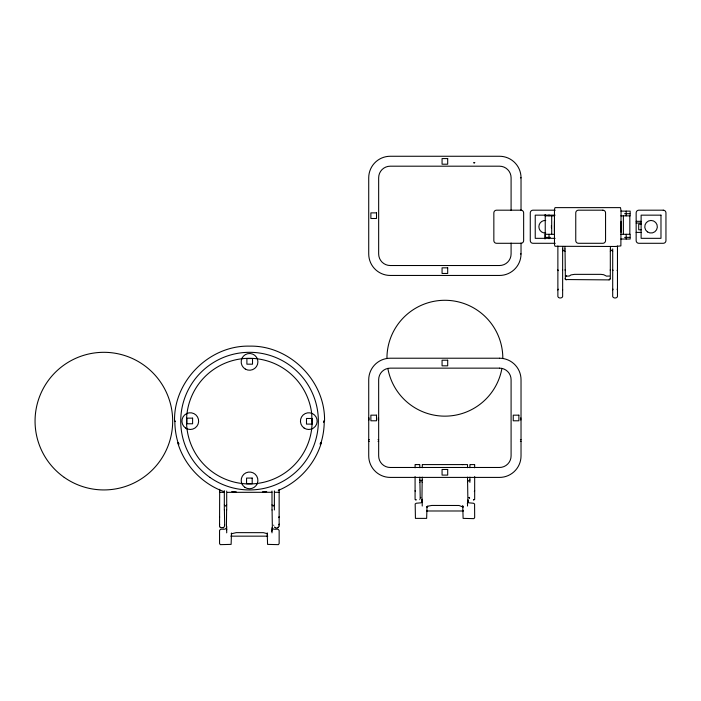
<?xml version="1.0" encoding="UTF-8"?>
<svg xmlns="http://www.w3.org/2000/svg" width="701" height="701" viewBox="0 0 701 701"><rect width="100%" height="100%" fill="white"/><g stroke="black" fill="none" stroke-linecap="round" stroke-linejoin="round"><path stroke-width="1.05" d="M554.43 226.029L554.43 221.314M554.43 226.958L554.491 209.196L555.026 207.627L620.49 207.627L621.06 210.878L620.876 245.902L615.18 246.48L555.026 246.279L554.491 244.71L554.43 226.011M621.086 232.399L621.086 223.049M226.423 527.266L226.607 509.934M421.949 499.804L422.142 482.376M610.405 248.899L610.431 246.778M231.47 536.431L231.505 535.766L230.918 536.16L267.773 536.16M420.582 497.465L420.512 497.973L420.731 497.403M426.997 511.02L427.137 510.398L426.856 510.889M562.728 248.899L562.763 246.77M320.12 444.136L320.234 443.409M426.997 507.27L427.759 506.192L431.763 505.447L459.024 505.491L462.905 506.928L462.31 506.341L462.756 507.27M174.549 421.126C173.541 381.055 209.468 345.129 249.538 346.136C289.618 345.129 325.544 381.055 324.537 421.126M231.47 533.943L231.514 533.224L231.277 533.812L236.237 532.637L263.488 532.672L267.37 533.741L267.125 533.356L267.23 533.943M312.111 423.623L312.111 418.628M312.094 424.105L311.673 428.986A62.818 62.818 0 0 1 215.689 474.165A62.818 62.818 0 0 1 215.689 368.086A62.818 62.818 0 0 1 311.673 413.266L312.111 424.105L306.486 424.105L306.486 418.479L312.111 418.479M323.634 422.335L323.783 421.266M273.793 525.347L273.644 525.18M469.32 497.99L469.652 498.025M467.733 502.451L468.154 500.006M272.076 529.851L272.487 527.564M467.611 502.389L468.014 500.181M422.23 500.873L421.774 502.267M174.935 421.283L174.856 422.782A74.7 74.7 0 0 0 178.01 442.646L178.597 444.18M610.317 248.899L610.317 278.7L609.125 279.892L565.374 279.541L565.024 248.899M422.23 479.992L421.038 481.184L419.846 479.992M469.907 479.992L468.715 481.184L467.523 479.992M562.64 251.291L563.832 250.091L565.024 251.291M557.873 290.021L558.224 289.18M610.317 251.291L611.509 250.091L612.7 251.291M610.317 278.7L609.125 279.892M617.467 269.762L617.125 270.604M226.703 504.904L225.512 506.087L224.32 504.904M274.38 504.904L273.188 506.087L271.997 504.904M279.051 517.242L279.147 516.786L278.796 517.627M474.673 490.735L474.323 491.576M562.553 270.253L562.64 269.797M610.229 270.235L610.317 269.78M612.7 289.986L613.051 289.145M224.32 526.547L223.566 527.651L220.745 527.739M419.803 499.673L419.846 499.489M279.147 524.111L278.77 524.97M467.418 503.406L467.541 502.95L467.357 503.484M324.151 421.301L324.221 422.782A74.7 74.7 0 0 1 321.076 442.646L320.515 444.136M321.303 442.892C314.977 464.106 298.731 482.034 278.244 490.411M224.451 525.864L224.767 525.207M220.079 527.345L220.745 527.318L220.149 527.213M419.987 498.393L420.293 497.763M415.614 499.857L416.271 499.857L415.675 499.743M226.248 528.291C224.714 530.683 220.351 527.608 219.553 530.491L219.553 543.547L220.289 544.642L231.12 544.388L231.47 533.198M566.215 276.133L569.291 276.045L571 274.915L574.566 274.354L600.783 274.354L603.622 274.696L606.496 276.133L609.484 276.045M426.883 506.718L427.759 506.192M224.32 492.251L223.33 492.356M421.248 502.792L416.271 503.239L415.176 503.975L415.43 518.381L426.655 518.381L426.997 506.7M271.927 492.286L227.492 492.347M469.206 497.465L469.293 497.947M223.128 527.739L223.566 527.651M219.685 489.307L219.553 526.547M279.068 492.286L274.433 492.277M266.704 491.611L262.454 491.839M223.269 492.356L219.562 492.26M419.128 464.588L415.798 464.588M422.3 464.588L422.23 467.725M521.027 243.054L521.027 253.928A21.521 21.521 0 0 1 499.506 275.449L390.247 275.449A21.521 21.521 0 0 1 368.726 253.928L368.726 177.782A21.521 21.521 0 0 1 390.247 156.262L499.506 156.262A21.521 21.521 0 0 1 521.027 177.782L521.027 210.414M520.449 177.782L521.018 177.782M555.253 210.186L532.953 210.186A2.69 2.69 0 0 0 530.271 212.876L530.271 240.609A2.69 2.69 0 0 0 532.953 243.291L555.253 243.291M620.884 211.124L630.164 211.124L630.181 215.855L620.884 215.855M624.591 213.7L629.822 213.7M555.096 215.154L535.231 215.154L535.231 238.331L555.096 238.331M554.325 215.855L545.045 215.855L545.028 214.97M636.149 221.314L641.117 221.314M636.149 223.014L641.117 223.014M641.117 224.162L638.699 224.162L638.699 229.805L641.117 229.805M636.149 232.399L641.117 232.399M554.325 234.3L545.045 234.3L545.028 239.032M620.884 234.3L630.164 234.3L630.181 239.032L620.884 239.032M550.364 237.376L545.238 237.376L545.238 214.778M624.591 237.376L629.822 237.376M520.449 253.928L521.018 253.928M368.726 418.147L369.348 418.147M378.041 418.147L378.663 418.147M520.405 418.147L521.027 418.147M368.726 419.803L369.348 419.803M378.041 419.803L378.663 419.803M520.405 419.803L521.027 419.803M175.005 421.126L175.487 421.126M323.599 421.126L324.072 421.126M368.726 439.667L369.348 439.667M378.041 439.667L378.663 439.667M520.405 439.667L521.027 439.667M368.726 441.323L369.348 441.323M378.041 441.323L378.663 441.323M520.405 441.323L521.027 441.323M178.01 442.646L178.518 442.646M320.567 442.646L321.076 442.646M415.711 464.588L415.088 464.588L415.08 467.821M419.242 464.588L419.794 464.588L419.846 467.725M422.431 464.588L467.523 464.588L467.523 467.725M470.625 464.588L474.498 464.588M462.196 464.588L462.721 464.588M470.537 464.588L469.907 464.588L469.907 467.725M426.453 510.985L463.308 510.985M274.494 527.021C273.872 526.486 276.781 529.141 277.955 527.739M236.237 491.839L231.716 491.55M275.125 527.651L275.572 527.739M566.215 279.892L565.024 278.7M224.276 491.734C202.221 483.979 184.442 465.306 177.782 442.892M468.505 502.792L473.482 503.239L474.586 503.975L474.673 517.54L473.937 518.644L463.107 518.381L462.756 505.623M267.212 536.02L267.23 536.431M272.452 528.291C273.986 530.683 278.35 527.608 279.147 530.491L279.147 543.547L278.411 544.642L267.572 544.388L267.23 533.198M462.826 510.749L462.713 510.31L462.756 511.02M617.125 289.145L617.467 289.986M558.224 270.639L557.873 269.797M613.051 270.604L612.7 269.762M565.374 270.621L565.024 269.78M415.43 491.576L415.08 490.735M469.179 497.806L469.048 497.386M467.979 502.267L467.523 500.873M219.553 524.111L219.667 524.585M421.739 500.181L422.151 502.389M178.851 443.409L178.965 444.136M421.608 500.006L422.02 502.451M562.553 289.566L562.64 290.021M219.553 516.786L219.641 517.25M419.934 482.376L420.197 497.333M224.399 509.942L224.67 524.804M467.602 482.376L467.874 499.401M272.076 509.942L272.347 526.863M564.91 246.726L564.936 248.899M621.086 221.314L621.086 223.216M554.43 232.399L554.43 230.699M629.831 215.855L629.831 234.152M626.195 211.124L626.195 215.855M626.195 234.3L626.195 239.032M623.373 215.855L623.373 234.152M617.467 246.007L617.467 296.549C617.143 298.495 613.033 298.495 612.7 296.549L612.7 248.899M562.64 248.899L562.64 296.549C562.316 298.495 558.206 298.495 557.873 296.549L557.873 246.007M554.43 226.887L554.43 230.866M551.696 215.855L551.696 234.152M549.014 214.97L549.014 215.855M549.014 234.3L549.014 238.734M511.09 210.414L511.09 177.782A11.584 11.584 0 0 0 499.506 166.19L390.247 166.19A11.584 11.584 0 0 0 378.663 177.782L378.663 253.928A11.584 11.584 0 0 0 390.247 265.521L499.506 265.521A11.584 11.584 0 0 0 511.09 253.928L511.09 243.054M474.673 464.588L474.673 467.821M474.673 476.584L474.673 499.489M469.907 477.144L469.907 482.376M467.523 477.144L467.523 482.376M467.523 500.181L467.523 506.034M422.23 477.144L422.23 482.376M422.23 499.182L422.23 506.034M419.846 477.144L419.846 482.376M415.08 476.584L415.08 499.489M279.147 489.351L279.147 526.547M274.38 490.893L274.38 509.977M271.997 491.05L271.997 509.977M271.997 527.371L271.997 532.856M226.703 491.05L226.703 509.977M226.703 526.293L226.703 532.856M224.32 490.656L224.32 509.977M187.001 428.819A7.834 3.531 90 0 1 186.466 428.495M186.51 413.721A7.834 3.531 90 0 1 187.001 413.432M257.32 483.462A7.904 3.549 -0.2 0 1 257.004 483.997M242.117 484.067A7.904 3.549 -0.2 0 1 241.775 483.48M311.884 413.362A7.965 3.566 90 0 1 312.269 413.608M312.234 428.67A7.965 3.566 90 0 1 311.884 428.889M241.775 358.763A7.904 3.549 0.2 0 1 242.09 358.229M257.03 358.29A7.904 3.549 0.2 0 1 257.32 358.781M551.354 225.591A6.291 6.291 0 0 1 551.354 227.886M545.728 233.004A6.291 6.291 0 0 1 538.876 226.738A6.291 6.291 0 0 1 545.728 220.473M501.916 368.402A57.938 57.938 0 0 1 387.846 368.402M386.943 358.22A57.938 57.938 0 0 1 444.881 300.282A57.938 57.938 0 0 1 502.819 358.22M474.717 162.579C474.34 164.087 472.448 161.896 474.717 162.579M231.505 535.766L231.602 535.678M272.014 530.455L271.83 530.999L272.014 530.455M474.078 499.743L473.482 499.857L474.078 499.743M278.551 527.213L277.955 527.318L278.551 527.213M447.694 158.575L442.068 158.575L442.068 164.209L447.694 164.209L447.694 158.575M520.957 210.186L496.536 210.186A2.69 2.69 0 0 0 493.846 212.876L493.846 240.609A2.69 2.69 0 0 0 496.536 243.291L520.957 243.291A2.69 2.69 0 0 0 523.647 240.609L523.647 212.876A2.69 2.69 0 0 0 520.957 210.186M602.869 210.186L578.448 210.186A2.69 2.69 0 0 0 575.758 212.876L575.758 240.609A2.69 2.69 0 0 0 578.448 243.291L602.869 243.291A2.69 2.69 0 0 0 605.559 240.609L605.559 212.876A2.69 2.69 0 0 0 602.869 210.186M663.26 210.186L638.839 210.186A2.69 2.69 0 0 0 636.149 212.876L636.149 240.609A2.69 2.69 0 0 0 638.839 243.291L663.26 243.291A2.69 2.69 0 0 0 665.95 240.609L665.95 212.876A2.69 2.69 0 0 0 663.26 210.186M376.507 212.876L370.882 212.876L370.882 218.502L376.507 218.502L376.507 212.876M660.982 215.154L641.117 215.154L641.117 238.331L660.982 238.331L660.982 215.154M447.694 267.835L442.068 267.835L442.068 273.46L447.694 273.46L447.694 267.835M566.215 276.045L565.681 275.905L566.215 276.045M499.506 358.22L390.247 358.22A21.521 21.521 0 0 0 368.726 379.74L368.726 455.887A21.521 21.521 0 0 0 390.247 477.407L499.506 477.407A21.521 21.521 0 0 0 521.027 455.887L521.027 379.74A21.521 21.521 0 0 0 499.506 358.22M252.518 358.553L246.892 358.553L246.892 364.178L252.518 364.178L252.518 358.553M447.694 360.209L442.068 360.209L442.068 365.834L447.694 365.834L447.694 360.209M499.506 368.148L390.247 368.148A11.584 11.584 0 0 0 378.663 379.74L378.663 455.887A11.584 11.584 0 0 0 390.247 467.479L499.506 467.479A11.584 11.584 0 0 0 511.09 455.887L511.09 379.74A11.584 11.584 0 0 0 499.506 368.148M376.507 415.167L370.882 415.167L370.882 420.793L376.507 420.793L376.507 415.167M518.871 415.167L513.246 415.167L513.246 420.793L518.871 420.793L518.871 415.167M192.6 418.147L186.965 418.147L186.965 423.772L192.6 423.772L192.6 418.147M447.694 469.46L442.068 469.46L442.068 475.094L447.694 475.094L447.694 469.46M252.194 478.073L246.559 478.073L246.559 483.699L252.194 483.699L252.194 478.073M226.449 528.633L226.616 529.816L226.449 528.633M267.274 533.785L267.151 533.093L267.221 533.759M462.809 507.051L462.686 506.35L462.756 507.068M647.426 231.882A6.291 6.291 0 0 0 657.319 227.308A6.291 6.291 0 0 0 648.407 221.034A6.291 6.291 0 0 0 647.426 231.882M64.247 477.39A68.821 68.821 0 0 0 172.402 427.312A68.821 68.821 0 0 0 74.954 358.675A68.821 68.821 0 0 0 64.247 477.39M185.581 428.039A8.368 8.368 0 0 0 198.62 421.739A8.368 8.368 0 0 0 186.632 413.599A8.368 8.368 0 0 0 185.581 428.039M244.842 487.3A8.368 8.368 0 0 0 257.88 481A8.368 8.368 0 0 0 245.902 472.86A8.368 8.368 0 0 0 244.842 487.3M245.35 369.103A8.368 8.368 0 0 0 257.907 361.874A8.368 8.368 0 0 0 245.368 354.61A8.368 8.368 0 0 0 245.35 369.103M304.085 428.031A8.368 8.368 0 0 0 317.141 421.765A8.368 8.368 0 0 0 305.189 413.581A8.368 8.368 0 0 0 304.085 428.031M209.914 477.39A68.821 68.821 0 0 0 318.079 427.312A68.821 68.821 0 0 0 220.631 358.675A68.821 68.821 0 0 0 209.914 477.39"/></g></svg>
